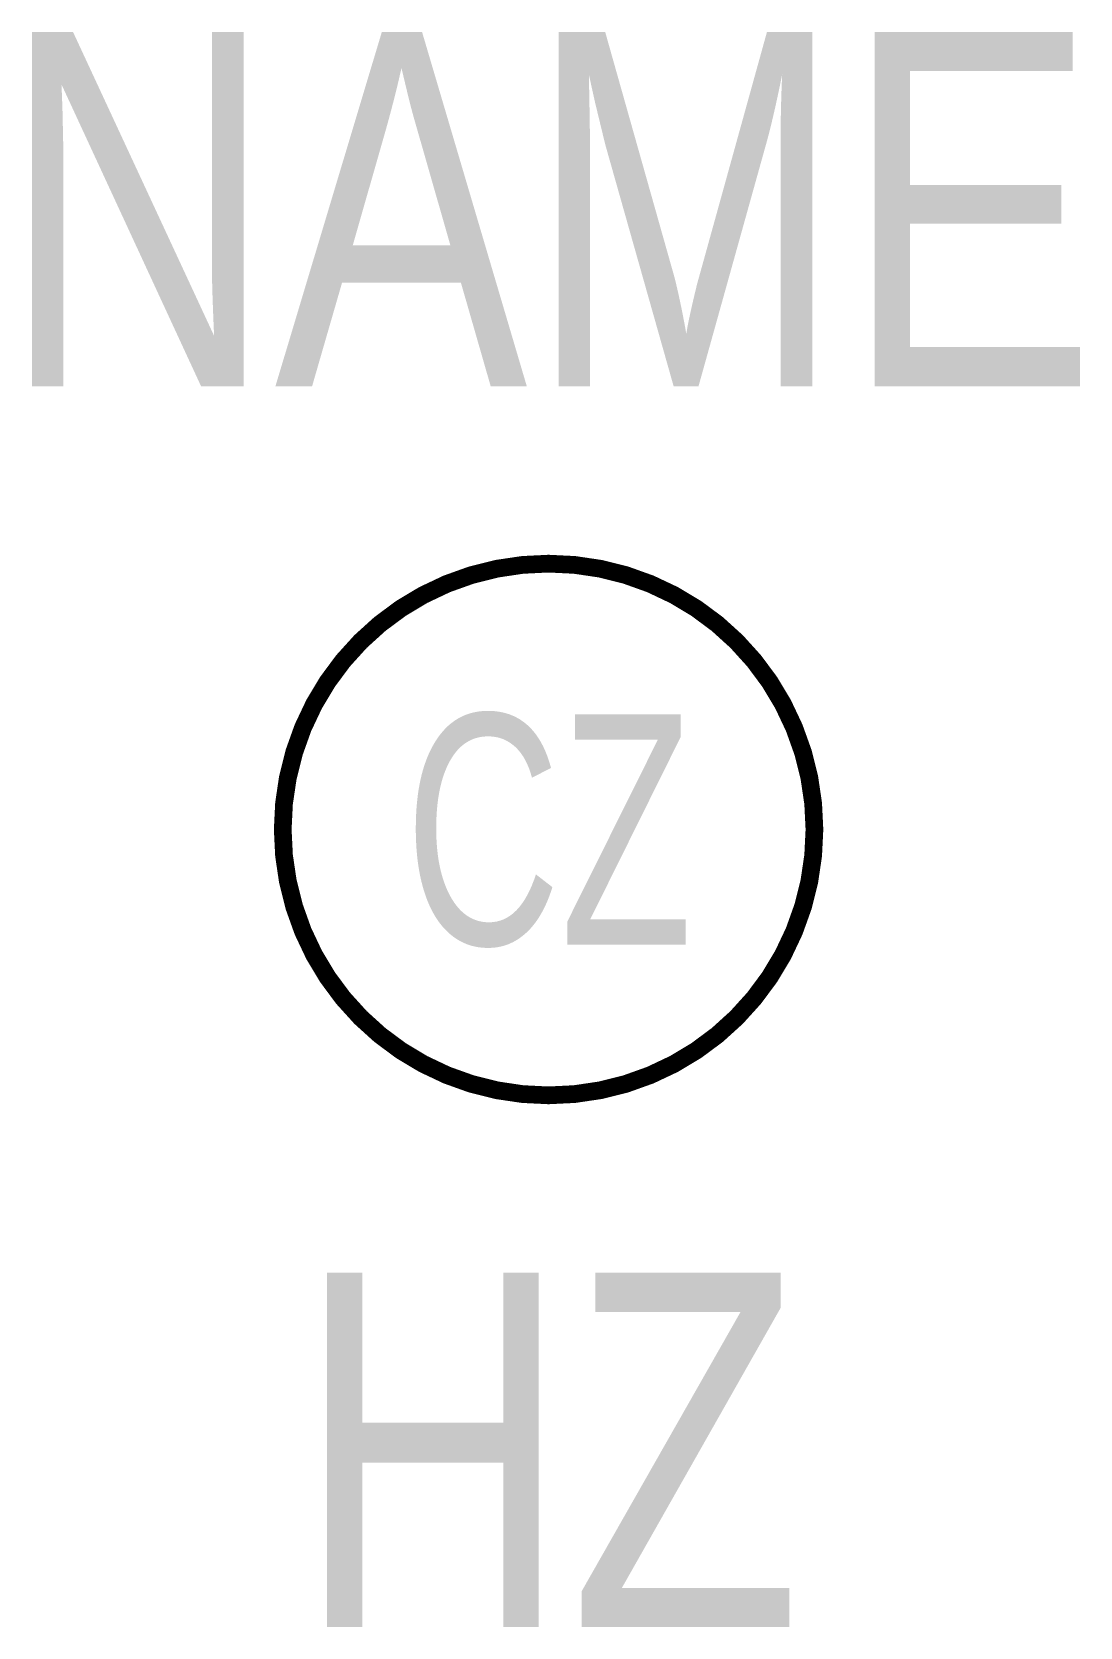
# Model space of a CAD drawing. Header units: millimetres. Extents: x -2.92 to 3, y -4.5 to 4.5.
import ezdxf
from ezdxf.enums import TextEntityAlignment as Align

# ---------------------------------------------------------------- set-up
doc = ezdxf.new("R2010")
doc.units = ezdxf.units.MM
doc.header["$MEASUREMENT"] = 0
doc.linetypes.add('DASHED', pattern=[0.75, 0.5, -0.25])

msp = doc.modelspace()

# ---------------------------------------------------------------- linework, layer by layer
at = {"color": 6, "linetype": 'DASHED', "const_width": 0.1}
msp.add_lwpolyline([(-1.5, 0, 1), (1.5, 0, 1)], format="xyb", close=True, dxfattribs=at)

# ---------------------------------------------------------------- texts
at = {"width": 0.7}
msp.add_text('CZ', height=1.3, dxfattribs=at).set_placement((0, 0), align=Align.MIDDLE_CENTER)
at = {"width": 0.8}
msp.add_attdef('NAME', text='CZ', height=2, dxfattribs=at).set_placement((0, 3.5), align=Align.MIDDLE)
msp.add_attdef('HZ', text='HZ24', height=2, dxfattribs=at).set_placement((0, -3.5), align=Align.MIDDLE_CENTER)

doc.saveas('drawing.dxf')
